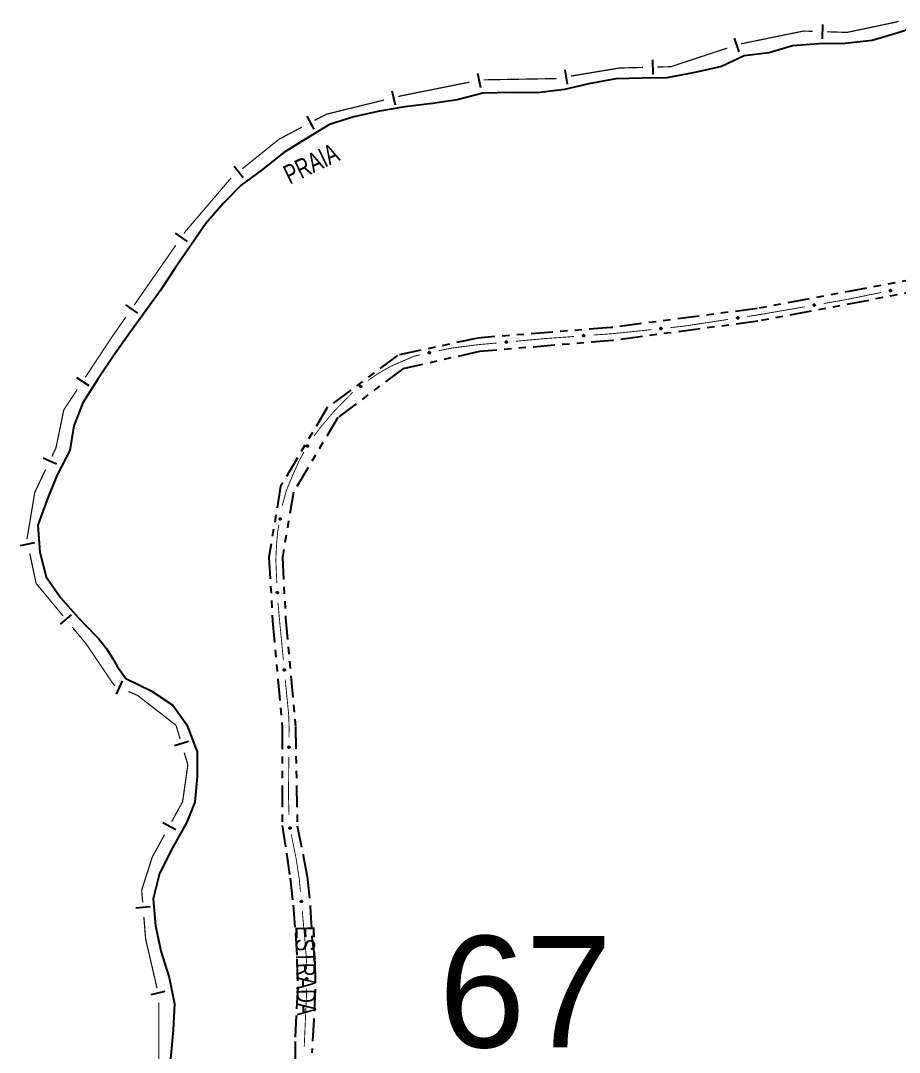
# Model space of a CAD drawing. Extents: x 209066 to 212010, y 4879784 to 4881672.
# Drawn here: x 209066.2 to 209247.5, y 4880762.4 to 4880975.2 of the extents above; entities that cross this region are included whole.
import ezdxf

# ---------------------------------------------------------------- set-up
doc = ezdxf.new("R2010")
doc.units = 0
doc.header["$LTSCALE"] = 1.5
doc.header["$MEASUREMENT"] = 0
doc.linetypes.add('TRACO_25', pattern=[8, 3, -1, 1, -1, 1, -1])
for name, color, linetype in [('HD-CURSO-PERENE', 170, 'CONTINUOUS'), ('HD-TXT-PRAIA', 7, 'CONTINUOUS'), ('LM-LIM-SETORES-BAIRROS', 250, 'CONTINUOUS'), ('LM-TXT-LSB', 7, 'CONTINUOUS'), ('SV-EIXO-ROD-ESTR', 7, 'CONTINUOUS'), ('SV-EST-M-N-PAV', 20, 'CONTINUOUS'), ('SV-TXT-EST-M-N-PAV', 7, 'CONTINUOUS')]:
    doc.layers.add(name, color=color, linetype=linetype)
doc.styles.add('ARIAL', font='ARIAL.SHX')
doc.styles.add('SWIS', font='swissko.ttf')

msp = doc.modelspace()

# ---------------------------------------------------------------- linework, layer by layer
at = {"layer": 'HD-CURSO-PERENE', "linetype": 'Continuous'}
msp.add_polyline3d([(209252.684334, 4880974.525278, 2.388686), (209247.185176, 4880972.665621, 2.388686), (209241.885965, 4880971.105928, 2.388686), (209236.256697, 4880970.476145, 2.388686), (209230.887345, 4880970.386297, 2.388686), (209225.448034, 4880969.966487, 2.388686), (209220.578761, 4880968.506771, 2.388686), (209215.439432, 4880967.906972, 2.388686), (209210.760212, 4880965.70733, 2.388686), (209205.280986, 4880964.497604, 2.388686), (209199.521783, 4880963.387875, 2.388686), (209194.492385, 4880963.348013, 2.388686), (209188.983058, 4880963.168179, 2.388686), (209183.413826, 4880962.118439, 2.388686), (209178.434534, 4880960.978692, 2.388686), (209172.735279, 4880960.308915, 2.388686), (209167.395905, 4880960.389049, 2.388686), (209161.566612, 4880960.249219, 2.388686), (209156.28738, 4880958.869506, 2.388686), (209151.178063, 4880958.119722, 2.388686), (209145.498813, 4880957.379951, 2.388686), (209140.219531, 4880956.490186, 2.388686), (209134.940274, 4880955.350448, 2.388686), (209129.951029, 4880953.760749, 2.388686), (209125.221887, 4880950.841185, 2.388686), (209120.542732, 4880948.00161, 2.388686), (209115.873667, 4880944.262131, 2.388686), (209111.754466, 4880941.222563, 2.388686), (209108.015294, 4880937.453062, 2.388686), (209104.406142, 4880933.323596, 2.388686), (209101.5769, 4880929.174111, 2.388686), (209098.177801, 4880924.294719, 2.388686), (209094.998667, 4880919.485313, 2.388686), (209091.679537, 4880914.815896, 2.388686), (209088.540348, 4880910.506437, 2.388686), (209085.411174, 4880906.036994, 2.388686), (209082.192042, 4880901.267585, 2.388686), (209079.102904, 4880896.398183, 2.388686), (209077.22361, 4880891.648737, 2.388686), (209076.424223, 4880886.559297, 2.388686), (209073.79505, 4880881.499903, 2.388686), (209071.695812, 4880876.460493, 2.388686), (209069.776581, 4880871.141108, 2.388686), (209070.237096, 4880865.541689, 2.388686), (209071.477462, 4880860.492191, 2.388686), (209074.46754, 4880856.232563, 2.388686), (209078.077532, 4880852.092905, 2.388686), (209081.777473, 4880848.343204, 2.388686), (209082.298544, 4880847.7503, 2.388686), (209083.869258, 4880845.786907, 2.388686), (209085.207536, 4880843.723602, 2.388686), (209086.192607, 4880841.892844, 2.388686), (209087.927639, 4880839.523975, 2.388686), (209093.177272, 4880837.004102, 2.388686), (209097.617047, 4880834.024299, 2.388686), (209100.50712, 4880829.934656, 2.388686), (209102.667424, 4880824.425182, 2.388686), (209102.667945, 4880819.295726, 2.388686), (209102.198536, 4880814.036295, 2.388686), (209100.467604, 4880809.748396, 2.388686), (209097.595207, 4880804.622099, 2.388686), (209094.862356, 4880799.33428, 2.216773), (209093.604194, 4880794.101439, 2.216773), (209094.035971, 4880788.498062, 2.216773), (209095.247602, 4880783.08465, 2.216773), (209096.909121, 4880777.871271, 2.216773), (209097.990776, 4880772.427866, 2.216773), (209097.732546, 4880767.074766, 2.216773), (209097.16458, 4880761.011307, 2.216773)], dxfattribs=at)
at = {"layer": 'LM-LIM-SETORES-BAIRROS', "const_width": 0.25}
for points in [[(209247.306586, 4880975.055517), (209246.636848, 4880974.852052)], [(209227.683025, 4880973.028118), (209214.823871, 4880970.4038)], [(209228.558414, 4880973.001594), (209227.683025, 4880973.028118)], [(209229.557955, 4880972.971304), (209228.558414, 4880973.001594)], [(209237.53564, 4880972.939274), (209236.663513, 4880972.755982)], [(209246.636848, 4880974.852052), (209237.53564, 4880972.939274)], [(209236.663513, 4880972.755982), (209232.556578, 4880972.880436)], [(209211.96041, 4880969.518502), (209200.565195, 4880965.756975)], [(209189.72005, 4880965.408309), (209179.718941, 4880963.741457)], [(209190.580705, 4880965.430374), (209189.72005, 4880965.408309)], [(209194.579391, 4880965.532906), (209190.580705, 4880965.430374)], [(209200.333354, 4880965.680445), (209197.578405, 4880965.609805)], [(209200.565195, 4880965.756975), (209200.333354, 4880965.680445)], [(209158.809817, 4880962.491895), (209145.081688, 4880959.746269)], [(209176.65752, 4880963.231221), (209161.763461, 4880962.969916)], [(209176.759759, 4880963.24826), (209176.65752, 4880963.231221)], [(209141.194599, 4880958.803591), (209129.540962, 4880955.941294)], [(209144.817606, 4880959.693453), (209144.108008, 4880959.519166)], [(209145.081688, 4880959.746269), (209144.817606, 4880959.693453)], [(209129.540962, 4880955.941294), (209129.305853, 4880955.883548)], [(209129.305853, 4880955.883548), (209126.866805, 4880954.596273)], [(209124.213651, 4880953.195997), (209119.791727, 4880950.862204)], [(209119.508956, 4880950.712964), (209111.970414, 4880944.64025)], [(209119.791727, 4880950.862204), (209119.508956, 4880950.712964)], [(209109.647106, 4880942.744932), (209100.557433, 4880932.097029)], [(209100.187298, 4880931.663442), (209099.941789, 4880931.310523)], [(209100.557433, 4880932.097029), (209100.187298, 4880931.663442)], [(209098.228596, 4880928.847808), (209089.662628, 4880916.53423)], [(209087.949435, 4880914.071514), (209085.094113, 4880909.966988)], [(209084.947681, 4880909.756493), (209079.577388, 4880901.626466)], [(209085.094113, 4880909.966988), (209084.947681, 4880909.756493)], [(209077.923902, 4880899.123271), (209075.168091, 4880894.95128)], [(209075.150784, 4880894.925079), (209073.536301, 4880887.121746)], [(209075.168091, 4880894.95128), (209075.150784, 4880894.925079)], [(209073.517968, 4880887.033135), (209072.695009, 4880885.310064)], [(209073.536301, 4880887.121746), (209073.517968, 4880887.033135)], [(209071.402072, 4880882.602978), (209069.247178, 4880878.091167)], [(209069.163792, 4880877.916578), (209067.55161, 4880868.243487)], [(209069.247178, 4880878.091167), (209069.163792, 4880877.916578)], [(209068.127444, 4880865.30776), (209069.372469, 4880859.438355)], [(209069.372469, 4880859.438355), (209069.435928, 4880859.139192)], [(209069.435928, 4880859.139192), (209074.97309, 4880852.436312)], [(209076.883734, 4880850.123427), (209079.43126, 4880847.039579)], [(209079.43126, 4880847.039579), (209079.777097, 4880846.620935)], [(209079.777097, 4880846.620935), (209085.081029, 4880838.791321)], [(209085.081029, 4880838.791321), (209085.491953, 4880838.184719)], [(209085.491953, 4880838.184719), (209085.73623, 4880838.076151)], [(209088.477664, 4880836.857736), (209090.305288, 4880836.045459)], [(209090.305288, 4880836.045459), (209090.390401, 4880836.007631)], [(209090.390401, 4880836.007631), (209098.217663, 4880829.934755)], [(209098.217663, 4880829.934755), (209098.282346, 4880829.88457)], [(209098.282346, 4880829.88457), (209099.120865, 4880827.089507)], [(209099.982909, 4880824.216028), (209100.557604, 4880822.300375)], [(209100.557604, 4880822.300375), (209100.73157, 4880821.720489)], [(209100.73157, 4880821.720489), (209099.685819, 4880814.400227)], [(209099.643026, 4880814.100681), (209097.38679, 4880809.980598)], [(209099.685819, 4880814.400227), (209099.643026, 4880814.100681)], [(209095.945846, 4880807.349309), (209093.544273, 4880802.963828)], [(209093.544273, 4880802.963828), (209093.383898, 4880802.670968)], [(209093.383898, 4880802.670968), (209091.352231, 4880796.322011)], [(209091.352231, 4880796.322011), (209091.206809, 4880795.867567)], [(209091.206809, 4880795.867567), (209091.410696, 4880793.352963)], [(209091.653144, 4880790.362776), (209091.976407, 4880786.37586)], [(209091.976407, 4880786.37586), (209092.023218, 4880785.798534)], [(209092.023218, 4880785.798534), (209094.383665, 4880775.648611)], [(209094.744578, 4880772.690025), (209094.744578, 4880758.690025)]]:
    msp.add_lwpolyline(points, dxfattribs=at)
at = {"layer": 'LM-LIM-SETORES-BAIRROS'}
for points in [[(209231.602471, 4880974.410037), (209231.511603, 4880971.411414)], [(209213.389421, 4880971.569825), (209214.329803, 4880968.721022)], [(209196.540284, 4880967.083679), (209196.617183, 4880964.084664)], [(209178.485949, 4880965.056649), (209178.979146, 4880962.097467)], [(209160.476804, 4880964.354998), (209161.065153, 4880961.413256)], [(209142.779084, 4880960.737345), (209143.494659, 4880957.823936)], [(209125.282282, 4880955.456092), (209126.682558, 4880952.802938)], [(209110.250666, 4880945.181051), (209112.132654, 4880942.844789)], [(209098.139367, 4880931.346215), (209100.602083, 4880929.633021)], [(209087.860206, 4880916.569921), (209090.322922, 4880914.856728)], [(209077.774629, 4880901.618811), (209080.277823, 4880899.965325)], [(209070.910487, 4880885.05417), (209073.617573, 4880883.761233)], [(209066.245084, 4880866.952972), (209069.179786, 4880867.575485)], [(209074.453529, 4880850.710028), (209076.766414, 4880852.620672)], [(209086.040834, 4880836.299295), (209087.259249, 4880839.04073)], [(209097.971473, 4880825.700659), (209100.844952, 4880826.562702)], [(209095.590831, 4880809.823974), (209098.22212, 4880808.38303)], [(209089.996419, 4880792.23501), (209092.986606, 4880792.477458)], [(209093.149166, 4880774.334833), (209096.07119, 4880775.014373)]]:
    msp.add_lwpolyline(points, dxfattribs=at)
at = {"layer": 'SV-EIXO-ROD-ESTR', "const_width": 0.18}
for points in [[(209236.801195, 4880917.720641), (209236.055386, 4880917.569483)], [(209243.661706, 4880919.111108), (209236.801195, 4880917.720641)], [(209227.936491, 4880916.16766), (209219.067719, 4880914.636361)], [(209236.055386, 4880917.569483), (209231.878168, 4880916.848237)], [(209212.150026, 4880913.566866), (209203.252991, 4880912.20938)], [(209218.370079, 4880914.515905), (209216.104264, 4880914.170193)], [(209219.067719, 4880914.636361), (209218.370079, 4880914.515905)], [(209196.293317, 4880911.462123), (209189.331778, 4880910.729329)], [(209202.943147, 4880912.162105), (209200.271338, 4880911.880862)], [(209203.252991, 4880912.20938), (209202.943147, 4880912.162105)], [(209174.411275, 4880909.617457), (209168.398615, 4880909.068355)], [(209175.37107, 4880909.687101), (209174.411275, 4880909.617457)], [(209180.357958, 4880910.048961), (209175.37107, 4880909.687101)], [(209188.43865, 4880910.635316), (209184.347469, 4880910.33845)], [(209189.331778, 4880910.729329), (209188.43865, 4880910.635316)], [(209155.294603, 4880907.677162), (209152.529188, 4880907.124079)], [(209155.472948, 4880907.700138), (209155.294603, 4880907.677162)], [(209160.479325, 4880908.345133), (209155.472948, 4880907.700138)], [(209161.427624, 4880908.431734), (209160.479325, 4880908.345133)], [(209164.415191, 4880908.704572), (209161.427624, 4880908.431734)], [(209145.116009, 4880905.005281), (209143.043444, 4880904.101855)], [(209145.795342, 4880905.296424), (209145.116009, 4880905.005281)], [(209147.342577, 4880905.959525), (209145.795342, 4880905.296424)], [(209147.650491, 4880906.033424), (209147.342577, 4880905.959525)], [(209148.622879, 4880906.266797), (209147.650491, 4880906.033424)], [(209142.634977, 4880903.923806), (209140.414025, 4880902.661901)], [(209143.043444, 4880904.101855), (209142.634977, 4880903.923806)], [(209139.835864, 4880902.3334), (209137.92536, 4880900.990884)], [(209140.414025, 4880902.661901), (209139.835864, 4880902.3334)], [(209134.752326, 4880898.556249), (209134.619334, 4880898.452811)], [(209134.619334, 4880898.452811), (209131.257587, 4880894.982621)], [(209130.675129, 4880894.381374), (209127.988913, 4880891.201141)], [(209131.257587, 4880894.982621), (209130.675129, 4880894.381374)], [(209127.907824, 4880891.105139), (209126.831158, 4880889.57089)], [(209127.988913, 4880891.201141), (209127.907824, 4880891.105139)], [(209124.666084, 4880886.213924), (209123.700875, 4880884.462247)], [(209123.645537, 4880884.36182), (209122.483501, 4880881.720828)], [(209123.700875, 4880884.462247), (209123.645537, 4880884.36182)], [(209122.483501, 4880881.720828), (209122.245981, 4880881.18101)], [(209122.245981, 4880881.18101), (209121.325848, 4880878.95332)], [(209121.037273, 4880878.254664), (209120.178506, 4880875.126301)], [(209121.325848, 4880878.95332), (209121.037273, 4880878.254664)], [(209119.521059, 4880871.182526), (209119.324943, 4880870.201945)], [(209119.256019, 4880869.857324), (209119.03832, 4880867.217732)], [(209119.324943, 4880870.201945), (209119.256019, 4880869.857324)], [(209119.001554, 4880866.771937), (209118.888213, 4880864.221763)], [(209119.03832, 4880867.217732), (209119.001554, 4880866.771937)], [(209118.888213, 4880864.221763), (209118.874321, 4880863.909208)], [(209118.874321, 4880863.909208), (209118.988564, 4880861.224501)], [(209118.988564, 4880861.224501), (209119.001554, 4880860.919246)], [(209119.001554, 4880860.919246), (209119.08513, 4880859.22684)], [(209119.30448, 4880855.233255), (209119.576088, 4880852.245575)], [(209119.576088, 4880852.245575), (209119.637716, 4880851.567662)], [(209119.637716, 4880851.567662), (209120.435242, 4880843.286686)], [(209120.8187, 4880839.305109), (209121.489753, 4880832.337348)], [(209121.489753, 4880832.337348), (209121.546202, 4880831.751212)], [(209121.546202, 4880831.751212), (209121.58382, 4880830.340561)], [(209121.58382, 4880830.340561), (209121.609819, 4880829.365604)], [(209121.609819, 4880829.365604), (209121.591244, 4880827.340993)], [(209121.554549, 4880823.341162), (209121.490331, 4880816.341456)], [(209121.490331, 4880816.341456), (209121.482586, 4880815.49727)], [(209121.482586, 4880815.49727), (209121.537145, 4880813.342182)], [(209121.537145, 4880813.342182), (209121.546202, 4880812.984429)], [(209121.546202, 4880812.984429), (209121.59448, 4880811.343007)], [(209122.05697, 4880807.377015), (209123.03755, 4880802.474111)], [(209123.03755, 4880802.474111), (209123.072992, 4880802.296905)], [(209123.072992, 4880802.296905), (209123.649409, 4880798.521368)], [(209123.649409, 4880798.521368), (209123.709154, 4880798.130044)], [(209123.709154, 4880798.130044), (209123.957351, 4880795.537758)], [(209124.334161, 4880791.555559), (209124.77363, 4880786.57491)], [(209124.77363, 4880786.57491), (209124.854245, 4880785.661266)], [(209124.854245, 4880785.661266), (209125.173485, 4880781.59096)], [(209125.173485, 4880781.59096), (209125.235943, 4880780.794625)], [(209125.235943, 4880780.794625), (209125.235943, 4880779.593405)], [(209125.235943, 4880775.593405), (209125.235943, 4880775.069166)], [(209125.235943, 4880775.069166), (209124.992816, 4880769.598806)], [(209124.981478, 4880769.343707), (209124.728655, 4880763.604623)], [(209124.992816, 4880769.598806), (209124.981478, 4880769.343707)]]:
    msp.add_lwpolyline(points, dxfattribs=at)
at = {"layer": 'SV-EIXO-ROD-ESTR'}
for points in [[(209245.784535, 4880919.429038), (209245.758091, 4880919.387895), (209245.72695, 4880919.357943), (209245.693787, 4880919.340436), (209245.660447, 4880919.332608), (209245.625437, 4880919.328441), (209245.589213, 4880919.332026), (209245.54989, 4880919.344912), (209245.508432, 4880919.37115), (209245.479845, 4880919.405067), (209245.460942, 4880919.436662), (209245.450778, 4880919.470956), (209245.447299, 4880919.505035), (209245.452268, 4880919.542539), (209245.465716, 4880919.582262), (209245.493108, 4880919.623311), (209245.523839, 4880919.652466), (209245.556361, 4880919.668557), (209245.590903, 4880919.678557), (209245.626696, 4880919.682384), (209245.662234, 4880919.678659), (209245.702204, 4880919.665047), (209245.742361, 4880919.637474), (209245.77179, 4880919.607156), (209245.788333, 4880919.574868), (209245.797413, 4880919.54064), (209245.80202, 4880919.505576), (209245.799931, 4880919.469013), (209245.784535, 4880919.429038)], [(209230.067645, 4880916.423919), (209230.040019, 4880916.383561), (209230.008023, 4880916.354523), (209229.974366, 4880916.337986), (209229.940814, 4880916.331127), (209229.905698, 4880916.327976), (209229.869593, 4880916.332611), (209229.83066, 4880916.346631), (209229.78998, 4880916.374059), (209229.762388, 4880916.408791), (209229.744409, 4880916.440921), (209229.735243, 4880916.475495), (209229.732754, 4880916.50966), (209229.738808, 4880916.547004), (209229.753401, 4880916.586321), (209229.781972, 4880916.626558), (209229.813535, 4880916.654811), (209229.846509, 4880916.669952), (209229.881327, 4880916.678947), (209229.917216, 4880916.681734), (209229.952631, 4880916.67698), (209229.99219, 4880916.662216), (209230.031531, 4880916.633491), (209230.060068, 4880916.602332), (209230.075669, 4880916.569578), (209230.083753, 4880916.535101), (209230.087341, 4880916.499919), (209230.084193, 4880916.463431), (209230.067645, 4880916.423919)], [(209214.285785, 4880913.78138), (209214.257375, 4880913.741569), (209214.224817, 4880913.713164), (209214.190843, 4880913.697288), (209214.157163, 4880913.691087), (209214.121992, 4880913.688624), (209214.085985, 4880913.693964), (209214.047333, 4880913.708743), (209214.007198, 4880913.736962), (209213.980291, 4880913.772227), (209213.962944, 4880913.804702), (209213.954456, 4880913.839449), (209213.952636, 4880913.873656), (209213.95942, 4880913.910875), (209213.974779, 4880913.949898), (209214.004131, 4880913.98957), (209214.036241, 4880914.017199), (209214.069506, 4880914.031692), (209214.104493, 4880914.040004), (209214.140429, 4880914.042088), (209214.175745, 4880914.036643), (209214.215007, 4880914.021107), (209214.253779, 4880913.991618), (209214.281701, 4880913.959906), (209214.296658, 4880913.926854), (209214.304065, 4880913.892225), (209214.306965, 4880913.85698), (209214.303104, 4880913.82056), (209214.285785, 4880913.78138)], [(209198.436742, 4880911.577058), (209198.406511, 4880911.538612), (209198.372667, 4880911.511751), (209198.337991, 4880911.497473), (209198.304059, 4880911.492845), (209198.268812, 4880911.492021), (209198.233092, 4880911.49903), (209198.19517, 4880911.515591), (209198.15639, 4880911.545647), (209198.131153, 4880911.582125), (209198.115335, 4880911.615372), (209198.108473, 4880911.650477), (209198.108246, 4880911.684731), (209198.116753, 4880911.721594), (209198.133912, 4880911.759861), (209198.165077, 4880911.798123), (209198.198438, 4880911.824229), (209198.23234, 4880911.837159), (209198.267676, 4880911.843835), (209198.303671, 4880911.844245), (209198.338694, 4880911.837163), (209198.377192, 4880911.819818), (209198.41455, 4880911.788557), (209198.440967, 4880911.755581), (209198.45437, 4880911.721869), (209198.460159, 4880911.686933), (209198.461415, 4880911.65159), (209198.455864, 4880911.61539), (209198.436742, 4880911.577058)], [(209182.503984, 4880910.094312), (209182.472522, 4880910.056867), (209182.437824, 4880910.031119), (209182.402704, 4880910.017972), (209182.368639, 4880910.014448), (209182.333384, 4880910.014767), (209182.29791, 4880910.022931), (209182.260545, 4880910.040714), (209182.222761, 4880910.072011), (209182.19872, 4880910.109289), (209182.183989, 4880910.143031), (209182.178269, 4880910.17834), (209182.179153, 4880910.212584), (209182.188852, 4880910.249152), (209182.207243, 4880910.286841), (209182.239633, 4880910.324073), (209182.273823, 4880910.349083), (209182.308127, 4880910.360907), (209182.34366, 4880910.366433), (209182.379649, 4880910.365676), (209182.414425, 4880910.357461), (209182.452339, 4880910.338876), (209182.488664, 4880910.30642), (209182.513997, 4880910.272605), (209182.5263, 4880910.238475), (209182.530952, 4880910.20337), (209182.531062, 4880910.168005), (209182.52434, 4880910.132004), (209182.503984, 4880910.094312)], [(209166.559999, 4880908.789906), (209166.52924, 4880908.751881), (209166.495028, 4880908.72549), (209166.460159, 4880908.711692), (209166.426166, 4880908.707533), (209166.390911, 4880908.707195), (209166.355291, 4880908.714697), (209166.317601, 4880908.73178), (209166.27924, 4880908.762368), (209166.254509, 4880908.799191), (209166.239152, 4880908.832654), (209166.232775, 4880908.867849), (209166.23302, 4880908.902104), (209166.242036, 4880908.938846), (209166.259721, 4880908.976872), (209166.291412, 4880909.014701), (209166.32513, 4880909.040344), (209166.359208, 4880909.052804), (209166.394632, 4880909.058992), (209166.430629, 4880909.058905), (209166.465552, 4880909.05134), (209166.503806, 4880909.033465), (209166.540728, 4880909.001691), (209166.566688, 4880908.968354), (209166.579624, 4880908.93446), (209166.58493, 4880908.899447), (209166.585699, 4880908.864091), (209166.579649, 4880908.827971), (209166.559999, 4880908.789906)], [(209150.68879, 4880906.649409), (209150.663826, 4880906.607352), (209150.63377, 4880906.576311), (209150.601251, 4880906.557636), (209150.568211, 4880906.548627), (209150.533371, 4880906.543217), (209150.497043, 4880906.545512), (209150.457286, 4880906.556991), (209150.414921, 4880906.581737), (209150.385146, 4880906.614616), (209150.365131, 4880906.645519), (209150.353753, 4880906.67943), (209150.349065, 4880906.713363), (209150.352697, 4880906.75102), (209150.364723, 4880906.791196), (209150.390637, 4880906.833193), (209150.420312, 4880906.863423), (209150.452241, 4880906.880661), (209150.486405, 4880906.891884), (209150.52204, 4880906.89698), (209150.557688, 4880906.894522), (209150.598117, 4880906.882341), (209150.639229, 4880906.856214), (209150.669718, 4880906.826961), (209150.687399, 4880906.795283), (209150.697691, 4880906.761399), (209150.703542, 4880906.726521), (209150.702755, 4880906.689907), (209150.68879, 4880906.649409)], [(209136.512028, 4880899.78545), (209136.50665, 4880899.736838), (209136.492087, 4880899.696158), (209136.470176, 4880899.665725), (209136.443801, 4880899.643881), (209136.414301, 4880899.624573), (209136.380264, 4880899.611668), (209136.339314, 4880899.605712), (209136.290512, 4880899.610765), (209136.24982, 4880899.628422), (209136.218834, 4880899.648308), (209136.194473, 4880899.674498), (209136.176196, 4880899.70347), (209136.16396, 4880899.739269), (209136.158331, 4880899.780827), (209136.164599, 4880899.829776), (209136.179149, 4880899.86956), (209136.201116, 4880899.898439), (209136.227602, 4880899.922764), (209136.257955, 4880899.942115), (209136.291439, 4880899.95459), (209136.333291, 4880899.960183), (209136.381523, 4880899.953356), (209136.421367, 4880899.939297), (209136.450548, 4880899.917742), (209136.473908, 4880899.891127), (209136.493634, 4880899.861775), (209136.508031, 4880899.8281), (209136.512028, 4880899.78545)], [(209125.528929, 4880887.55173), (209125.543192, 4880887.504948), (209125.545885, 4880887.461824), (209125.537779, 4880887.42521), (209125.522179, 4880887.394724), (209125.502706, 4880887.365332), (209125.476536, 4880887.34003), (209125.44127, 4880887.318382), (209125.394441, 4880887.303744), (209125.350084, 4880887.303889), (209125.313763, 4880887.309916), (209125.281037, 4880887.324353), (209125.252801, 4880887.343747), (209125.227418, 4880887.371801), (209125.205828, 4880887.407754), (209125.192249, 4880887.455198), (209125.189899, 4880887.497493), (209125.19867, 4880887.532702), (209125.213392, 4880887.565511), (209125.233631, 4880887.595279), (209125.259463, 4880887.619968), (209125.295702, 4880887.64164), (209125.342707, 4880887.654422), (209125.384865, 4880887.657247), (209125.420187, 4880887.648973), (209125.452162, 4880887.633752), (209125.481879, 4880887.61458), (209125.508408, 4880887.589332), (209125.528929, 4880887.55173)], [(209119.901069, 4880872.521274), (209119.928773, 4880872.480968), (209119.94434, 4880872.440662), (209119.947649, 4880872.403308), (209119.941965, 4880872.369537), (209119.93226, 4880872.335642), (209119.914935, 4880872.303628), (209119.887835, 4880872.272356), (209119.847598, 4880872.244282), (209119.805261, 4880872.231048), (209119.768813, 4880872.225845), (209119.733257, 4880872.229743), (209119.700488, 4880872.239724), (209119.667828, 4880872.25882), (209119.636405, 4880872.286592), (209119.609154, 4880872.327735), (209119.594163, 4880872.367354), (209119.591912, 4880872.403569), (209119.596058, 4880872.43929), (209119.606381, 4880872.473775), (209119.623569, 4880872.505102), (209119.651588, 4880872.536691), (209119.692553, 4880872.563049), (209119.731898, 4880872.578452), (209119.768071, 4880872.581211), (209119.803147, 4880872.576338), (209119.837261, 4880872.567016), (209119.870167, 4880872.55094), (209119.901069, 4880872.521274)], [(209119.286635, 4880857.378209), (209119.323343, 4880857.34589), (209119.348284, 4880857.310607), (209119.360616, 4880857.275192), (209119.363353, 4880857.241056), (209119.362219, 4880857.205817), (209119.353238, 4880857.170541), (209119.334598, 4880857.133597), (209119.302436, 4880857.096545), (209119.264613, 4880857.073372), (209119.23054, 4880857.059424), (209119.195108, 4880857.054521), (209119.160894, 4880857.056195), (209119.12456, 4880857.066736), (209119.087305, 4880857.085992), (209119.050831, 4880857.119233), (209119.026617, 4880857.153991), (209119.015589, 4880857.188559), (209119.010885, 4880857.224211), (209119.012473, 4880857.260173), (209119.021488, 4880857.29475), (209119.040944, 4880857.332225), (209119.07423, 4880857.36779), (209119.108621, 4880857.392336), (209119.143025, 4880857.403847), (209119.178229, 4880857.407688), (209119.213587, 4880857.406981), (209119.249423, 4880857.399429), (209119.286635, 4880857.378209)], [(209120.722771, 4880841.449469), (209120.760947, 4880841.418898), (209120.787507, 4880841.384817), (209120.801477, 4880841.350016), (209120.805804, 4880841.316044), (209120.806316, 4880841.280791), (209120.79899, 4880841.245135), (209120.782094, 4880841.207361), (209120.751695, 4880841.168849), (209120.714995, 4880841.143936), (209120.681609, 4880841.128414), (209120.646445, 4880841.121863), (209120.61219, 4880841.12194), (209120.575404, 4880841.130774), (209120.537291, 4880841.148271), (209120.499306, 4880841.179775), (209120.473497, 4880841.213365), (209120.460868, 4880841.247381), (209120.454505, 4880841.282774), (209120.454414, 4880841.318771), (209120.461807, 4880841.353731), (209120.479493, 4880841.392073), (209120.511083, 4880841.429152), (209120.544292, 4880841.455276), (209120.578122, 4880841.468379), (209120.613108, 4880841.473859), (209120.64846, 4880841.474802), (209120.684609, 4880841.46893), (209120.722771, 4880841.449469)], [(209121.68429, 4880825.483742), (209121.719046, 4880825.449332), (209121.741881, 4880825.412651), (209121.75212, 4880825.376575), (209121.752856, 4880825.342337), (209121.749664, 4880825.307225), (209121.738635, 4880825.272535), (209121.717866, 4880825.236744), (209121.683592, 4880825.201637), (209121.644479, 4880825.180715), (209121.609648, 4880825.168784), (209121.57399, 4880825.165961), (209121.539933, 4880825.169633), (209121.504277, 4880825.182281), (209121.468212, 4880825.203683), (209121.433745, 4880825.239), (209121.411605, 4880825.275115), (209121.402617, 4880825.310269), (209121.400006, 4880825.346134), (209121.403695, 4880825.381942), (209121.414717, 4880825.415932), (209121.436331, 4880825.452205), (209121.47164, 4880825.485763), (209121.507408, 4880825.508256), (209121.542426, 4880825.517735), (209121.577794, 4880825.519511), (209121.61305, 4880825.516737), (209121.648383, 4880825.507102), (209121.68429, 4880825.483742)], [(209121.880432, 4880808.821006), (209121.921507, 4880808.794455), (209121.951379, 4880808.763238), (209121.9688, 4880808.730029), (209121.976543, 4880808.69667), (209121.98062, 4880808.66165), (209121.976941, 4880808.625435), (209121.963954, 4880808.586145), (209121.93761, 4880808.544755), (209121.903619, 4880808.516255), (209121.871976, 4880808.497434), (209121.837655, 4880808.487357), (209121.803568, 4880808.483966), (209121.766077, 4880808.489032), (209121.726389, 4880808.502582), (209121.68541, 4880808.530079), (209121.656334, 4880808.560885), (209121.640327, 4880808.593448), (209121.630415, 4880808.628016), (209121.626681, 4880808.663819), (209121.630498, 4880808.699347), (209121.644212, 4880808.739282), (209121.671888, 4880808.779368), (209121.702282, 4880808.808719), (209121.734612, 4880808.825179), (209121.768864, 4880808.834171), (209121.803939, 4880808.838688), (209121.840497, 4880808.836505), (209121.880432, 4880808.821006)], [(209124.243854, 4880793.70038), (209124.282014, 4880793.669788), (209124.308554, 4880793.635692), (209124.322505, 4880793.600883), (209124.326813, 4880793.566909), (209124.327305, 4880793.531656), (209124.31996, 4880793.496003), (209124.303042, 4880793.458239), (209124.272622, 4880793.419744), (209124.235908, 4880793.394852), (209124.202513, 4880793.379349), (209124.167346, 4880793.372817), (209124.133091, 4880793.372913), (209124.096309, 4880793.381767), (209124.058206, 4880793.399286), (209124.020239, 4880793.43081), (209123.994448, 4880793.464415), (209123.981838, 4880793.498438), (209123.975496, 4880793.533835), (209123.975425, 4880793.569832), (209123.982837, 4880793.604788), (209124.000544, 4880793.64312), (209124.032156, 4880793.680181), (209124.065379, 4880793.706287), (209124.099216, 4880793.719371), (209124.134205, 4880793.724831), (209124.169558, 4880793.725754), (209124.205704, 4880793.719863), (209124.243854, 4880793.70038)], [(209125.346023, 4880777.737086), (209125.381093, 4880777.702996), (209125.404263, 4880777.666526), (209125.414833, 4880777.630546), (209125.415883, 4880777.596316), (209125.413013, 4880777.561176), (209125.402303, 4880777.526386), (209125.381863, 4880777.490406), (209125.347913, 4880777.454986), (209125.308993, 4880777.433706), (209125.274273, 4880777.421456), (209125.238643, 4880777.418306), (209125.204553, 4880777.421666), (209125.168783, 4880777.433986), (209125.132523, 4880777.455056), (209125.097733, 4880777.490056), (209125.075263, 4880777.525966), (209125.065953, 4880777.561036), (209125.063013, 4880777.596876), (209125.066373, 4880777.632716), (209125.077083, 4880777.666806), (209125.098363, 4880777.703276), (209125.133363, 4880777.737156), (209125.168923, 4880777.759976), (209125.203853, 4880777.769776), (209125.239203, 4880777.771876), (209125.274483, 4880777.769426), (209125.309903, 4880777.760116), (209125.346023, 4880777.737086)]]:
    msp.add_lwpolyline(points, close=True, dxfattribs=at)
for points in [[(209245.77179, 4880919.607156), (209245.447299, 4880919.505035)], [(209245.788333, 4880919.574868), (209245.450778, 4880919.470956)], [(209245.776508, 4880919.591077), (209245.451897, 4880919.489086)], [(209245.742361, 4880919.637474), (209245.452268, 4880919.542539)], [(209245.75475, 4880919.622866), (209245.454211, 4880919.525754)], [(209245.790242, 4880919.557661), (209245.457064, 4880919.456719)], [(209245.797413, 4880919.54064), (209245.460942, 4880919.436662)], [(209245.718823, 4880919.648999), (209245.461874, 4880919.563507)], [(209245.702204, 4880919.665047), (209245.465716, 4880919.582262)], [(209245.796222, 4880919.521282), (209245.475623, 4880919.420105)], [(209245.80202, 4880919.505576), (209245.479845, 4880919.405067)], [(209245.677295, 4880919.668427), (209245.486923, 4880919.604782)], [(209245.662234, 4880919.678659), (209245.493108, 4880919.623311)], [(209245.796312, 4880919.486494), (209245.498719, 4880919.388587)], [(209245.799931, 4880919.469013), (209245.508432, 4880919.37115)], [(209245.640338, 4880919.679036), (209245.514664, 4880919.639642)], [(209245.626696, 4880919.682384), (209245.523839, 4880919.652466)], [(209245.791052, 4880919.450621), (209245.532241, 4880919.360575)], [(209245.784535, 4880919.429038), (209245.54989, 4880919.344912)], [(209245.76922, 4880919.407213), (209245.576716, 4880919.340351)], [(209245.758091, 4880919.387895), (209245.589213, 4880919.332026)], [(209245.740413, 4880919.370744), (209245.615805, 4880919.332959)], [(209245.72695, 4880919.357943), (209245.625437, 4880919.328441)], [(209230.060068, 4880916.602332), (209229.732754, 4880916.50966)], [(209230.075669, 4880916.569578), (209229.735243, 4880916.475495)], [(209230.064318, 4880916.586122), (209229.736887, 4880916.493585)], [(209230.031531, 4880916.633491), (209229.738808, 4880916.547004)], [(209230.043491, 4880916.618529), (209229.740263, 4880916.530171)], [(209230.077077, 4880916.552323), (209229.741114, 4880916.461082)], [(209230.083753, 4880916.535101), (209229.744409, 4880916.440921)], [(209230.008337, 4880916.645692), (209229.749017, 4880916.567685)], [(209229.99219, 4880916.662216), (209229.753401, 4880916.586321)], [(209230.082001, 4880916.515786), (209229.758604, 4880916.423945)], [(209230.087341, 4880916.499919), (209229.762388, 4880916.408791)], [(209229.967389, 4880916.666316), (209229.775252, 4880916.608217)], [(209230.081082, 4880916.481009), (209229.780776, 4880916.391771)], [(209229.952631, 4880916.67698), (209229.781972, 4880916.626558)], [(209230.084193, 4880916.463431), (209229.78998, 4880916.374059)], [(209229.930755, 4880916.677992), (209229.803992, 4880916.642258)], [(209230.074785, 4880916.445304), (209229.813472, 4880916.362798)], [(209229.917216, 4880916.681734), (209229.813535, 4880916.654811)], [(209230.067645, 4880916.423919), (209229.83066, 4880916.346631)], [(209230.051704, 4880916.402547), (209229.857342, 4880916.341294)], [(209230.040019, 4880916.383561), (209229.869593, 4880916.332611)], [(209230.021851, 4880916.366929), (209229.896201, 4880916.332772)], [(209230.008023, 4880916.354523), (209229.905698, 4880916.327976)], [(209214.281701, 4880913.959906), (209213.952636, 4880913.873656)], [(209214.296658, 4880913.926854), (209213.954456, 4880913.839449)], [(209214.285633, 4880913.943617), (209213.956454, 4880913.857504)], [(209214.253779, 4880913.991618), (209213.95942, 4880913.910875)], [(209214.297728, 4880913.909575), (209213.960044, 4880913.824924)], [(209214.265443, 4880913.976425), (209213.960545, 4880913.894016)], [(209214.304065, 4880913.892225), (209213.962944, 4880913.804702)], [(209214.230828, 4880914.004271), (209213.970032, 4880913.931352)], [(209214.215007, 4880914.021107), (209213.974779, 4880913.949898)], [(209214.301936, 4880913.872948), (209213.976804, 4880913.787452)], [(209214.306965, 4880913.85698), (209213.980291, 4880913.772227)], [(209214.190291, 4880914.025692), (209213.997054, 4880913.971363)], [(209214.300337, 4880913.838196), (209213.998342, 4880913.75485)], [(209214.175745, 4880914.036643), (209214.004131, 4880913.98957)], [(209214.303104, 4880913.82056), (209214.007198, 4880913.736962)], [(209214.153893, 4880914.038083), (209214.026455, 4880914.004836)], [(209214.293342, 4880913.802621), (209214.030466, 4880913.725244)], [(209214.140429, 4880914.042088), (209214.036241, 4880914.017199)], [(209214.285785, 4880913.78138), (209214.047333, 4880913.708743)], [(209214.269429, 4880913.760324), (209214.073906, 4880913.702885)], [(209214.257375, 4880913.741569), (209214.085985, 4880913.693964)], [(209214.238885, 4880913.725297), (209214.112591, 4880913.693604)], [(209214.224817, 4880913.713164), (209214.121992, 4880913.688624)], [(209198.440967, 4880911.755581), (209198.108246, 4880911.684731)], [(209198.45437, 4880911.721869), (209198.108473, 4880911.650477)], [(209198.444136, 4880911.739127), (209198.111308, 4880911.668418)], [(209198.454635, 4880911.704558), (209198.113379, 4880911.635707)], [(209198.460159, 4880911.686933), (209198.115335, 4880911.615372)], [(209198.41455, 4880911.788557), (209198.116753, 4880911.721594)], [(209198.425495, 4880911.772838), (209198.117093, 4880911.704701)], [(209198.392212, 4880911.802264), (209198.128307, 4880911.741555)], [(209198.457135, 4880911.667776), (209198.128378, 4880911.597496)], [(209198.461415, 4880911.65159), (209198.131153, 4880911.582125)], [(209198.377192, 4880911.819818), (209198.133912, 4880911.759861)], [(209198.453921, 4880911.633136), (209198.148376, 4880911.563928)], [(209198.455864, 4880911.61539), (209198.15639, 4880911.545647)], [(209198.352716, 4880911.825548), (209198.157161, 4880911.780266)], [(209198.338694, 4880911.837163), (209198.165077, 4880911.798123)], [(209198.445279, 4880911.597925), (209198.179088, 4880911.532859)], [(209198.316933, 4880911.839618), (209198.188087, 4880911.812335)], [(209198.436742, 4880911.577058), (209198.19517, 4880911.515591)], [(209198.303671, 4880911.844245), (209198.198438, 4880911.824229)], [(209198.419424, 4880911.556785), (209198.221441, 4880911.508504)], [(209198.406511, 4880911.538612), (209198.233092, 4880911.49903)], [(209198.387284, 4880911.523217), (209198.259652, 4880911.497433)], [(209198.372667, 4880911.511751), (209198.268812, 4880911.492021)], [(209182.5263, 4880910.238475), (209182.178269, 4880910.17834)], [(209182.513997, 4880910.272605), (209182.179153, 4880910.212584)], [(209182.516631, 4880910.256056), (209182.181685, 4880910.19618)], [(209182.526004, 4880910.221165), (209182.182694, 4880910.163419)], [(209182.530952, 4880910.20337), (209182.183989, 4880910.143031)], [(209182.499093, 4880910.290354), (209182.188644, 4880910.232256)], [(209182.488664, 4880910.30642), (209182.188852, 4880910.249152)], [(209182.527309, 4880910.184321), (209182.196445, 4880910.124742)], [(209182.531062, 4880910.168005), (209182.19872, 4880910.109289)], [(209182.466782, 4880910.320844), (209182.201047, 4880910.268727)], [(209182.452339, 4880910.338876), (209182.207243, 4880910.286841)], [(209182.522973, 4880910.149804), (209182.215344, 4880910.090542)], [(209182.52434, 4880910.132004), (209182.222761, 4880910.072011)], [(209182.428062, 4880910.345397), (209182.231142, 4880910.306482)], [(209182.414425, 4880910.357461), (209182.239633, 4880910.324073)], [(209182.513193, 4880910.114891), (209182.245032, 4880910.058494)], [(209182.503984, 4880910.094312), (209182.260545, 4880910.040714)], [(209182.392755, 4880910.36062), (209182.263091, 4880910.33753)], [(209182.379649, 4880910.365676), (209182.273823, 4880910.349083)], [(209182.486018, 4880910.074612), (209182.286573, 4880910.032778)], [(209182.472522, 4880910.056867), (209182.29791, 4880910.022931)], [(209182.452806, 4880910.042104), (209182.324405, 4880910.020474)], [(209182.437824, 4880910.031119), (209182.333384, 4880910.014767)], [(209166.579624, 4880908.93446), (209166.232775, 4880908.867849)], [(209166.566688, 4880908.968354), (209166.23302, 4880908.902104)], [(209166.56963, 4880908.951857), (209166.235857, 4880908.88575)], [(209166.579651, 4880908.917147), (209166.237477, 4880908.853014)], [(209166.58493, 4880908.899447), (209166.239152, 4880908.832654)], [(209166.540728, 4880909.001691), (209166.242036, 4880908.938846)], [(209166.551456, 4880908.985823), (209166.242143, 4880908.92195)], [(209166.581643, 4880908.880334), (209166.251947, 4880908.814599)], [(209166.518582, 4880909.015705), (209166.253864, 4880908.958645)], [(209166.585699, 4880908.864091), (209166.254509, 4880908.799191)], [(209166.503806, 4880909.033465), (209166.259721, 4880908.976872)], [(209166.577951, 4880908.845741), (209166.271479, 4880908.780758)], [(209166.579649, 4880908.827971), (209166.27924, 4880908.762368)], [(209166.479411, 4880909.039532), (209166.28325, 4880908.996954)], [(209166.465552, 4880909.05134), (209166.291412, 4880909.014701)], [(209166.568823, 4880908.810653), (209166.301759, 4880908.749268)], [(209166.443826, 4880909.054095), (209166.314616, 4880909.028593)], [(209166.559999, 4880908.789906), (209166.317601, 4880908.73178)], [(209166.430629, 4880909.058905), (209166.32513, 4880909.040344)], [(209166.542403, 4880908.769874), (209166.343772, 4880908.724331)], [(209166.52924, 4880908.751881), (209166.355291, 4880908.714697)], [(209166.509802, 4880908.736753), (209166.381827, 4880908.712734)], [(209166.495028, 4880908.72549), (209166.390911, 4880908.707195)], [(209150.669718, 4880906.826961), (209150.349065, 4880906.713363)], [(209150.639229, 4880906.856214), (209150.352697, 4880906.75102)], [(209150.687399, 4880906.795283), (209150.353753, 4880906.67943)], [(209150.675004, 4880906.81106), (209150.354226, 4880906.697588)], [(209150.65213, 4880906.842055), (209150.355235, 4880906.734315)], [(209150.689918, 4880906.778154), (209150.360542, 4880906.665425)], [(209150.615296, 4880906.866893), (209150.361551, 4880906.772316)], [(209150.598117, 4880906.882341), (209150.364723, 4880906.791196)], [(209150.697691, 4880906.761399), (209150.365131, 4880906.645519)], [(209150.697189, 4880906.742011), (209150.380392, 4880906.629494)], [(209150.573103, 4880906.884832), (209150.385115, 4880906.814457)], [(209150.703542, 4880906.726521), (209150.385146, 4880906.614616)], [(209150.557688, 4880906.894522), (209150.390637, 4880906.833193)], [(209150.698516, 4880906.707248), (209150.404594, 4880906.598818)], [(209150.535792, 4880906.89412), (209150.411599, 4880906.850281)], [(209150.702755, 4880906.689907), (209150.414921, 4880906.581737)], [(209150.52204, 4880906.89698), (209150.420312, 4880906.863423)], [(209150.694536, 4880906.67121), (209150.439091, 4880906.572016)], [(209150.68879, 4880906.649409), (209150.457286, 4880906.556991)], [(209150.674261, 4880906.627053), (209150.484257, 4880906.553387)], [(209150.663826, 4880906.607352), (209150.497043, 4880906.545512)], [(209150.646769, 4880906.589583), (209150.523585, 4880906.547389)], [(209150.63377, 4880906.576311), (209150.533371, 4880906.543217)], [(209136.333291, 4880899.960183), (209136.158331, 4880899.780827)], [(209136.355315, 4880899.953205), (209136.163234, 4880899.762321)], [(209136.381523, 4880899.953356), (209136.16396, 4880899.739269)], [(209136.291439, 4880899.95459), (209136.164599, 4880899.829776)], [(209136.309479, 4880899.952128), (209136.167303, 4880899.810431)], [(209136.399117, 4880899.945785), (209136.173168, 4880899.725101)], [(209136.421367, 4880899.939297), (209136.176196, 4880899.70347)], [(209136.271661, 4880899.945187), (209136.176638, 4880899.853993)], [(209136.257955, 4880899.942115), (209136.179149, 4880899.86956)], [(209136.432746, 4880899.926996), (209136.187409, 4880899.691233)], [(209136.450548, 4880899.917742), (209136.194473, 4880899.674498)], [(209136.459913, 4880899.90318), (209136.206438, 4880899.664545)], [(209136.473908, 4880899.891127), (209136.218834, 4880899.648308)], [(209136.481454, 4880899.873261), (209136.239349, 4880899.640011)], [(209136.493634, 4880899.861775), (209136.24982, 4880899.628422)], [(209136.497012, 4880899.842145), (209136.274055, 4880899.62206)], [(209136.508031, 4880899.8281), (209136.290512, 4880899.610765)], [(209136.508262, 4880899.807678), (209136.31654, 4880899.611887)], [(209136.512028, 4880899.78545), (209136.339314, 4880899.605712)], [(209136.508022, 4880899.75909), (209136.365368, 4880899.613563)], [(209136.50665, 4880899.736838), (209136.380264, 4880899.611668)], [(209136.498448, 4880899.713613), (209136.403665, 4880899.624334)], [(209136.492087, 4880899.696158), (209136.414301, 4880899.624573)], [(209125.233631, 4880887.595279), (209125.189899, 4880887.497493)], [(209125.259463, 4880887.619968), (209125.192249, 4880887.455198)], [(209125.245009, 4880887.603516), (209125.193742, 4880887.482201)], [(209125.277009, 4880887.624833), (209125.202376, 4880887.438494)], [(209125.295702, 4880887.64164), (209125.205828, 4880887.407754)], [(209125.318691, 4880887.64393), (209125.217644, 4880887.39269)], [(209125.342707, 4880887.654422), (209125.227418, 4880887.371801)], [(209125.361861, 4880887.654417), (209125.241473, 4880887.362423)], [(209125.384865, 4880887.657247), (209125.252801, 4880887.343747)], [(209125.400177, 4880887.650442), (209125.267936, 4880887.336935)], [(209125.420187, 4880887.648973), (209125.281037, 4880887.324353)], [(209125.434543, 4880887.639296), (209125.29596, 4880887.319936)], [(209125.452162, 4880887.633752), (209125.313763, 4880887.309916)], [(209125.466152, 4880887.620321), (209125.335886, 4880887.310399)], [(209125.481879, 4880887.61458), (209125.350084, 4880887.303889)], [(209125.492737, 4880887.597882), (209125.374861, 4880887.307619)], [(209125.508408, 4880887.589332), (209125.394441, 4880887.303744)], [(209125.516688, 4880887.570663), (209125.417909, 4880887.315058)], [(209125.528929, 4880887.55173), (209125.44127, 4880887.318382)], [(209125.535663, 4880887.525932), (209125.462103, 4880887.335887)], [(209125.543192, 4880887.504948), (209125.476536, 4880887.34003)], [(209125.544833, 4880887.480372), (209125.493029, 4880887.36091)], [(209125.545885, 4880887.461824), (209125.502706, 4880887.365332)], [(209119.606381, 4880872.473775), (209119.594163, 4880872.367354)], [(209119.614747, 4880872.485058), (209119.602437, 4880872.353932)], [(209119.623569, 4880872.505102), (209119.609154, 4880872.327735)], [(209119.638832, 4880872.51503), (209119.623846, 4880872.314861)], [(209119.651588, 4880872.536691), (209119.636405, 4880872.286592)], [(209119.672817, 4880872.545804), (209119.652212, 4880872.275791)], [(209119.692553, 4880872.563049), (209119.667828, 4880872.25882)], [(209119.710817, 4880872.568819), (209119.684057, 4880872.254115)], [(209119.731898, 4880872.578452), (209119.700488, 4880872.239724)], [(209119.74855, 4880872.576579), (209119.716972, 4880872.237791)], [(209119.768071, 4880872.581211), (209119.733257, 4880872.229743)], [(209119.784676, 4880872.576311), (209119.748817, 4880872.230031)], [(209119.803147, 4880872.576338), (209119.768813, 4880872.225845)], [(209119.820535, 4880872.567748), (209119.789761, 4880872.232974)], [(209119.837261, 4880872.567016), (209119.805261, 4880872.231048)], [(209119.852648, 4880872.554368), (209119.827761, 4880872.242073)], [(209119.870167, 4880872.55094), (209119.847598, 4880872.244282)], [(209119.88369, 4880872.535636), (209119.866563, 4880872.262143)], [(209119.901069, 4880872.521274), (209119.887835, 4880872.272356)], [(209119.915267, 4880872.498706), (209119.902422, 4880872.295326)], [(209119.928773, 4880872.480968), (209119.914935, 4880872.303628)], [(209119.937746, 4880872.45803), (209119.924366, 4880872.328509)], [(209119.94434, 4880872.440662), (209119.93226, 4880872.335642)], [(209119.012473, 4880857.260173), (209119.026617, 4880857.153991)], [(209119.017829, 4880857.273158), (209119.037919, 4880857.142996)], [(209119.021488, 4880857.29475), (209119.050831, 4880857.119233)], [(209119.033864, 4880857.308104), (209119.068222, 4880857.110338)], [(209119.040944, 4880857.332225), (209119.087305, 4880857.085992)], [(209119.059304, 4880857.346248), (209119.105271, 4880857.079379)], [(209119.07423, 4880857.36779), (209119.12456, 4880857.066736)], [(209119.090532, 4880857.377846), (209119.141446, 4880857.066138)], [(209119.108621, 4880857.392336), (209119.160894, 4880857.056195)], [(209119.125226, 4880857.394587), (209119.177351, 4880857.058347)], [(209119.143025, 4880857.403847), (209119.195108, 4880857.054521)], [(209119.160324, 4880857.403151), (209119.210127, 4880857.0586)], [(209119.178229, 4880857.407688), (209119.23054, 4880857.059424)], [(209119.197189, 4880857.403606), (209119.249112, 4880857.071454)], [(209119.213587, 4880857.406981), (209119.264613, 4880857.073372)], [(209119.231597, 4880857.398474), (209119.283739, 4880857.089559)], [(209119.249423, 4880857.399429), (209119.302436, 4880857.096545)], [(209119.266274, 4880857.387891), (209119.316464, 4880857.118498)], [(209119.286635, 4880857.378209), (209119.334598, 4880857.133597)], [(209119.305915, 4880857.359792), (209119.343133, 4880857.159435)], [(209119.323343, 4880857.34589), (209119.353238, 4880857.170541)], [(209119.337648, 4880857.325838), (209119.356307, 4880857.196972)], [(209119.348284, 4880857.310607), (209119.362219, 4880857.205817)], [(209120.454414, 4880841.318771), (209120.473497, 4880841.213365)], [(209120.459159, 4880841.331992), (209120.485299, 4880841.202909)], [(209120.461807, 4880841.353731), (209120.499306, 4880841.179775)], [(209120.473546, 4880841.367648), (209120.517092, 4880841.1717)], [(209120.479493, 4880841.392073), (209120.537291, 4880841.148271)], [(209120.497179, 4880841.406937), (209120.555546, 4880841.142504)], [(209120.511083, 4880841.429152), (209120.575404, 4880841.130774)], [(209120.526899, 4880841.439958), (209120.592299, 4880841.130964)], [(209120.544292, 4880841.455276), (209120.61219, 4880841.12194)], [(209120.560774, 4880841.458299), (209120.628529, 4880841.124857)], [(209120.578122, 4880841.468379), (209120.646445, 4880841.121863)], [(209120.595434, 4880841.468492), (209120.661257, 4880841.126639)], [(209120.613108, 4880841.473859), (209120.681609, 4880841.128414)], [(209120.632237, 4880841.470665), (209120.6996, 4880841.141298)], [(209120.64846, 4880841.474802), (209120.714995, 4880841.143936)], [(209120.666847, 4880841.467144), (209120.733344, 4880841.160998)], [(209120.684609, 4880841.46893), (209120.751695, 4880841.168849)], [(209120.701981, 4880841.45819), (209120.764684, 4880841.191433)], [(209120.722771, 4880841.449469), (209120.782094, 4880841.207361)], [(209120.742889, 4880841.431972), (209120.789414, 4880841.233569)], [(209120.760947, 4880841.418898), (209120.79899, 4880841.245135)], [(209120.776171, 4880841.399535), (209120.800822, 4880841.27168)], [(209120.787507, 4880841.384817), (209120.806316, 4880841.280791)], [(209121.403695, 4880825.381942), (209121.411605, 4880825.275115)], [(209121.409801, 4880825.394591), (209121.422244, 4880825.263478)], [(209121.414717, 4880825.415932), (209121.433745, 4880825.239)], [(209121.427852, 4880825.42854), (209121.450585, 4880825.229103)], [(209121.436331, 4880825.452205), (209121.468212, 4880825.203683)], [(209121.45548, 4880825.465131), (209121.485761, 4880825.196031)], [(209121.47164, 4880825.485763), (209121.504277, 4880825.182281)], [(209121.488502, 4880825.494848), (209121.521099, 4880825.180696)], [(209121.507408, 4880825.508256), (209121.539933, 4880825.169633)], [(209121.524116, 4880825.509532), (209121.556488, 4880825.170819)], [(209121.542426, 4880825.517735), (209121.57399, 4880825.165961)], [(209121.559655, 4880825.516029), (209121.589222, 4880825.169154)], [(209121.577794, 4880825.519511), (209121.609648, 4880825.168784)], [(209121.596483, 4880825.514326), (209121.628892, 4880825.179707)], [(209121.61305, 4880825.516737), (209121.644479, 4880825.180715)], [(209121.630532, 4880825.507191), (209121.664518, 4880825.195755)], [(209121.648383, 4880825.507102), (209121.683592, 4880825.201637)], [(209121.664531, 4880825.494598), (209121.69888, 4880825.222732)], [(209121.68429, 4880825.483742), (209121.717866, 4880825.236744)], [(209121.70246, 4880825.464229), (209121.727897, 4880825.262038)], [(209121.719046, 4880825.449332), (209121.738635, 4880825.272535)], [(209121.732153, 4880825.428478), (209121.743244, 4880825.298741)], [(209121.741881, 4880825.412651), (209121.749664, 4880825.307225)], [(209121.626681, 4880808.663819), (209121.656334, 4880808.560885)], [(209121.630064, 4880808.677452), (209121.669134, 4880808.551677)], [(209121.630498, 4880808.699347), (209121.68541, 4880808.530079)], [(209121.640768, 4880808.714381), (209121.703923, 4880808.523847)], [(209121.644212, 4880808.739282), (209121.726389, 4880808.502582)], [(209121.660303, 4880808.75586), (209121.745134, 4880808.498692)], [(209121.671888, 4880808.779368), (209121.766077, 4880808.489032)], [(209121.686528, 4880808.791719), (209121.782866, 4880808.490931)], [(209121.702282, 4880808.808719), (209121.803568, 4880808.483966)], [(209121.718373, 4880808.813395), (209121.819528, 4880808.488523)], [(209121.734612, 4880808.825179), (209121.837655, 4880808.487357)], [(209121.751824, 4880808.827043), (209121.851908, 4880808.493607)], [(209121.768864, 4880808.834171), (209121.871976, 4880808.497434)], [(209121.788218, 4880808.83293), (209121.88857, 4880808.512072)], [(209121.803939, 4880808.838688), (209121.903619, 4880808.516255)], [(209121.823007, 4880808.83293), (209121.920147, 4880808.535086)], [(209121.840497, 4880808.836505), (209121.93761, 4880808.544755)], [(209121.858866, 4880808.827578), (209121.948246, 4880808.568537)], [(209121.880432, 4880808.821006), (209121.963954, 4880808.586145)], [(209121.902218, 4880808.805635), (209121.968584, 4880808.612959)], [(209121.921507, 4880808.794455), (209121.976941, 4880808.625435)], [(209121.938612, 4880808.776733), (209121.976077, 4880808.652029)], [(209121.951379, 4880808.763238), (209121.98062, 4880808.66165)], [(209123.975425, 4880793.569832), (209123.994448, 4880793.464415)], [(209123.980177, 4880793.58305), (209124.006245, 4880793.453953)], [(209123.982837, 4880793.604788), (209124.020239, 4880793.43081)], [(209123.994584, 4880793.618699), (209124.038021, 4880793.422726)], [(209124.000544, 4880793.64312), (209124.058206, 4880793.399286)], [(209124.018239, 4880793.657974), (209124.076458, 4880793.393508)], [(209124.032156, 4880793.680181), (209124.096309, 4880793.381767)], [(209124.047977, 4880793.690978), (209124.113205, 4880793.381948)], [(209124.065379, 4880793.706287), (209124.133091, 4880793.372913)], [(209124.081863, 4880793.709301), (209124.149431, 4880793.375821)], [(209124.099216, 4880793.719371), (209124.167346, 4880793.372817)], [(209124.116528, 4880793.719474), (209124.182161, 4880793.377584)], [(209124.134205, 4880793.724831), (209124.202513, 4880793.379349)], [(209124.153333, 4880793.721627), (209124.220511, 4880793.392222)], [(209124.169558, 4880793.725754), (209124.235908, 4880793.394852)], [(209124.187941, 4880793.718087), (209124.254267, 4880793.411903)], [(209124.205704, 4880793.719863), (209124.272622, 4880793.419744)], [(209124.223069, 4880793.709113), (209124.285624, 4880793.442321)], [(209124.243854, 4880793.70038), (209124.303042, 4880793.458239)], [(209124.263963, 4880793.682872), (209124.310377, 4880793.484443)], [(209124.282014, 4880793.669788), (209124.31996, 4880793.496003)], [(209124.297227, 4880793.650417), (209124.321807, 4880793.522548)], [(209124.308554, 4880793.635692), (209124.327305, 4880793.531656)], [(209125.066373, 4880777.632716), (209125.075263, 4880777.525966)], [(209125.072364, 4880777.645421), (209125.086009, 4880777.514427)], [(209125.077083, 4880777.666806), (209125.097733, 4880777.490056)], [(209125.090103, 4880777.679534), (209125.114664, 4880777.480314)], [(209125.098363, 4880777.703276), (209125.132523, 4880777.455056)], [(209125.117393, 4880777.716376), (209125.150142, 4880777.447565)], [(209125.133363, 4880777.737156), (209125.168783, 4880777.433986)], [(209125.150142, 4880777.746396), (209125.185619, 4880777.432555)], [(209125.168923, 4880777.759976), (209125.204553, 4880777.421666)], [(209125.185619, 4880777.761405), (209125.221097, 4880777.423004)], [(209125.203853, 4880777.769776), (209125.238643, 4880777.418306)], [(209125.221097, 4880777.768228), (209125.253845, 4880777.421639)], [(209125.239203, 4880777.771876), (209125.274273, 4880777.421456)], [(209125.257939, 4880777.766863), (209125.293416, 4880777.432555)], [(209125.274483, 4880777.769426), (209125.308993, 4880777.433706)], [(209125.292052, 4880777.760041), (209125.328894, 4880777.44893)], [(209125.309903, 4880777.760116), (209125.347913, 4880777.454986)], [(209125.326165, 4880777.74776), (209125.363007, 4880777.47622)], [(209125.346023, 4880777.737086), (209125.381863, 4880777.490406)], [(209125.364372, 4880777.717741), (209125.391662, 4880777.515791)], [(209125.381093, 4880777.702996), (209125.402303, 4880777.526386)], [(209125.394391, 4880777.682263), (209125.406672, 4880777.552633)], [(209125.404263, 4880777.666526), (209125.413013, 4880777.561176)]]:
    msp.add_lwpolyline(points, dxfattribs=at)
at = {"layer": 'SV-EST-M-N-PAV', "linetype": 'TRACO_25'}
for points in [[(209274.987125, 4880927.023789, 12.117784), (209252.469678, 4880922.220826, 12.117784), (209218.104414, 4880915.802422, 11.736644), (209187.988391, 4880911.88364, 11.646374), (209160.521874, 4880909.7346, 11.596224), (209143.944207, 4880906.155421, 11.576163), (209129.467024, 4880895.376949, 11.425714), (209119.859814, 4880879.158924, 11.425714), (209117.451584, 4880864.570534, 11.435743), (209118.202835, 4880851.39191, 11.275264), (209120.204827, 4880829.464181, 11.285294), (209120.196417, 4880809.235334, 11.616283), (209121.048526, 4880803.52838, 9.612537), (209121.828913, 4880798.377825, 9.803202), (209122.453223, 4880792.759039, 9.863411), (209122.921455, 4880786.984174, 10.054075), (209123.23361, 4880781.677543, 10.08418), (209123.389687, 4880775.902679, 10.094215), (209123.077533, 4880770.049776, 10.12432), (209122.850645, 4880764.638605, 10.234705), (209122.854503, 4880762.854395, 10.214635), (209122.862415, 4880759.195401, 10.214635)], [(209274.983246, 4880924.142064, 12.117784), (209252.870968, 4880919.72904, 12.117784), (209218.253139, 4880913.190116, 11.736644), (209188.395261, 4880909.24753, 11.646374), (209160.845238, 4880906.939675, 11.596224), (209145.074893, 4880903.381731, 11.576163), (209131.660484, 4880893.332944, 11.425714), (209122.525224, 4880877.947242, 11.425714), (209120.217368, 4880864.436673, 11.435743), (209120.890493, 4880852.03195, 11.275264), (209122.909866, 4880829.482281, 11.285294), (209123.294509, 4880809.144306, 11.616283), (209124.544597, 4880802.990025, 9.612537), (209125.313882, 4880798.662796, 9.803202), (209125.987007, 4880792.460435, 9.863411), (209126.31603, 4880786.092195, 10.054075), (209126.94099, 4880781.300836, 10.08418), (209126.979468, 4880775.434446, 10.094215), (209126.73267, 4880769.218279, 10.12432), (209126.31603, 4880762.34372, 10.214635)]]:
    msp.add_polyline3d(points, dxfattribs=at)

# ---------------------------------------------------------------- texts
at = {"layer": 'HD-TXT-PRAIA', "style": 'ARIAL', "width": 0.7}
msp.add_text('PRAIA', height=4, rotation=26, dxfattribs=at).set_placement((209121.756059, 4880941.324346))
at = {"layer": 'LM-TXT-LSB', "style": 'SWIS'}
msp.add_text('67', height=23, dxfattribs=at).set_placement((209152.472101, 4880763.439792))
at = {"layer": 'SV-TXT-EST-M-N-PAV', "style": 'ARIAL', "width": 0.7}
msp.add_text('ESTRADA', height=4, rotation=271, dxfattribs=at).set_placement((209122.894126, 4880788.451081))

doc.saveas('drawing.dxf')
